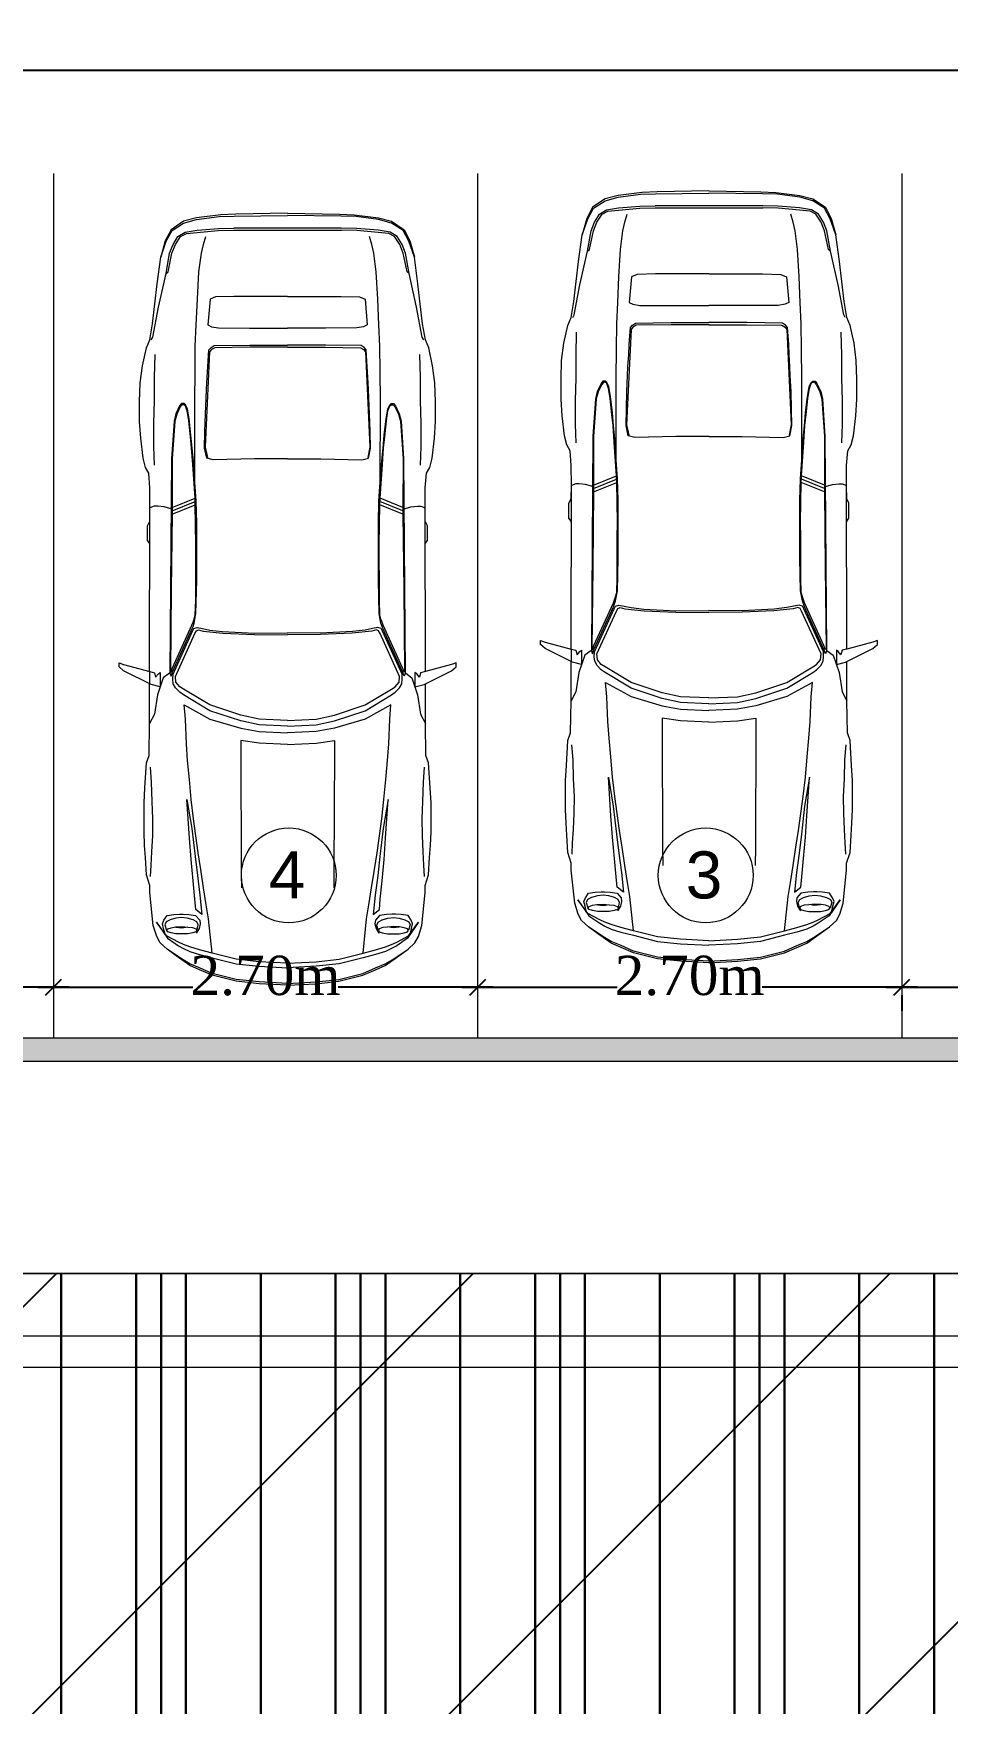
# Model space of a CAD drawing. Header units: millimetres. Extents: x -9083 to 924194, y -232449 to 321637.
# Drawn here: x 645460 to 651279, y 248360 to 258988 of the extents above; entities that cross this region are included whole.
import ezdxf

# ---------------------------------------------------------------- set-up
doc = ezdxf.new("R2010")
doc.units = ezdxf.units.MM
doc.header["$LTSCALE"] = 400
doc.header["$MEASUREMENT"] = 0
doc.header["$PDMODE"] = 3
doc.linetypes.add('CENTER', pattern=[2, 1.25, -0.25, 0.25, -0.25])
doc.layers.get('0').update_dxf_attribs({"lineweight": 0, "true_color": 0xff1414})
doc.layers.get('Defpoints').update_dxf_attribs({"color": 8, "lineweight": 5})
for name, color, linetype, lineweight in [('A-TEXT', 7, 'Continuous', 0), ('AR-AXIS', 252, 'CENTER', 20), ('AR-dim-in', 134, 'Continuous', 0), ('AR-Parapet', 2, 'Continuous', 18), ('AR-WALL', 1, 'Continuous', 30), ('DIM-OUT', 3, 'Continuous', 5), ('LANDSCAPE', 251, 'Continuous', 0), ('P-Furniture', 8, 'Continuous', 5), ('P-visible0', 111, 'Continuous', 18)]:
    doc.layers.add(name, color=color, linetype=linetype, lineweight=lineweight)
doc.layers.add('HACH', color=8, linetype='Continuous')
doc.styles.add('FIRAS TEXT', font='arial.ttf')
doc.styles.add('ROMAN', font='times.ttf')
doc.dimstyles.new('SITE DIM', dxfattribs={"dimscale": 0, "dimtxt": 250, "dimasz": 100, "dimexe": 150, "dimexo": 150, "dimgap": 0, "dimtad": 0, "dimlfac": 0.001, "dimzin": 0, "dimdsep": 46, "dimtxsty": 'ROMAN', "dimblk": 'OBLIQUE', "dimcen": 150, "dimdle": 100, "dimclrd": 1, "dimclre": 1, "dimclrt": 3, "dimadec": 0, "dimazin": 0, "dimtfac": 100, "dimtix": 1, "dimtofl": 0, "dimtmove": 0, "dimatfit": 0, "dimldrblk": 'OBLIQUE', "dimfxl": 150, "dimtvp": 0.285714, "dimtolj": 1, "dimtzin": 0, "dimarcsym": 0})

# ---------------------------------------------------------------- blocks, each defined once
blk = doc.blocks.new('GRIDE.2')
at = {"layer": 'AR-WALL', "linetype": 'Continuous'}
h = blk.add_hatch(dxfattribs=at)
h.set_pattern_fill('PLASTI', color=251, scale=0.2, angle=90)
h.set_pattern_definition([(90, (0, 0), (-1.27, 8e-17), []), (90, (-0.1588, 1e-17), (-1.27, 8e-17), []), (90, (-0.3175, 2e-17), (-1.27, 8e-17), []), (90, (-0.7938, 5e-17), (-1.27, 8e-17), [])])
h.paths.add_polyline_path([(114992.907, -15219.108), (114944.007, -15219.108), (114944.007, -15227.727), (114992.907, -15227.727)])
h.paths.add_polyline_path([(114944.007, -15228.127), (114992.907, -15228.127), (114992.907, -15236.645), (114944.007, -15236.645)])
at = {"layer": 'AR-dim-in', "linetype": 'Continuous'}
blk.add_lwpolyline([(114992.907, -15219.108), (114944.007, -15219.108), (114944.007, -15236.645), (114992.907, -15236.645)], close=True, dxfattribs=at)
at = {"layer": 'AR-Parapet', "color": 1, "linetype": 'Continuous'}
for points in [[(114992.757, -15219.508), (114944.157, -15219.508), (114944.157, -15236.245), (114992.757, -15236.245)], [(114992.557, -15219.708), (114944.357, -15219.708), (114944.357, -15236.045), (114992.557, -15236.045)]]:
    blk.add_lwpolyline(points, close=True, dxfattribs=at)
blk = doc.blocks.new('CAR-10P')
at = {"layer": 'P-Furniture', "linetype": 'ByBlock'}
for p, q in [((-1.432, 1.5723), (-1.3635, 1.7093)), ((-1.3324, 1.7093), (-1.367, 1.5789)), ((-1.3635, 1.7093), (-1.3436, 1.7319)), ((-1.3436, 1.7319), (-1.3238, 1.7319)), ((-1.3238, 1.7319), (-1.3324, 1.7093)), ((-2.4358, 1.5781), (-2.3817, 1.5949)), ((-2.3817, 1.5949), (-2.2961, 1.5999)), ((-2.2961, 1.5999), (-2.2361, 1.6046)), ((-2.2361, 1.6046), (-2.168, 1.6073)), ((-2.168, 1.6073), (-2.1022, 1.6073)), ((-2.1022, 1.6073), (-2.0224, 1.6073)), ((-2.0224, 1.6073), (-1.9481, 1.6027)), ((-1.9481, 1.6027), (-1.8228, 1.5949)), ((-1.8228, 1.5949), (-1.7854, 1.5817)), ((-0.7275, 1.5785), (-0.7131, 1.5898)), ((-0.7131, 1.5898), (-0.6392, 1.5898)), ((-0.6392, 1.5898), (-0.6162, 1.5785)), ((-0.3768, 1.5836), (-0.348, 1.6007)), ((-0.348, 1.6007), (-0.3025, 1.612)), ((-0.3025, 1.612), (-0.2028, 1.6237)), ((-0.2028, 1.6237), (-0.1199, 1.6291)), ((-0.1199, 1.6291), (-0.0203, 1.6291)), ((-0.0203, 1.6291), (0.0739, 1.6264)), ((0.0739, 1.6264), (0.1595, 1.6151)), ((0.1595, 1.6151), (0.2479, 1.5953)), ((0.2479, 1.5953), (0.288, 1.5789)), ((-2.7526, 1.4925), (-2.7211, 1.5268)), ((-2.7211, 1.5268), (-2.69, 1.5439)), ((-2.618, 1.5451), (-2.6985, 1.4902)), ((-2.69, 1.5439), (-2.6355, 1.561)), ((-2.6868, 1.4952), (-2.618, 1.5451)), ((-2.6728, 1.5038), (-2.6499, 1.5096)), ((-2.6316, 1.5034), (-2.6584, 1.4952)), ((-2.6499, 1.5096), (-2.6269, 1.5151)), ((-2.6355, 1.561), (-2.4701, 1.5781)), ((-2.6172, 1.4968), (-2.6316, 1.5034)), ((-2.6269, 1.5151), (-2.6078, 1.5081)), ((-2.6078, 1.5081), (-2.5853, 1.4925)), ((-2.4701, 1.5781), (-2.4358, 1.5781)), ((-2.3903, 1.5743), (-2.3334, 1.5715)), ((-2.3334, 1.5715), (-2.2677, 1.5676)), ((-2.2677, 1.5676), (-2.1851, 1.5637)), ((-2.1851, 1.5637), (-2.1022, 1.563)), ((-2.1022, 1.563), (-2.0151, 1.5669)), ((-2.0151, 1.5669), (-1.9197, 1.5696)), ((-1.9197, 1.5696), (-1.8446, 1.575)), ((-1.7854, 1.5817), (-1.6258, 1.5793)), ((-1.6258, 1.5793), (-1.4285, 1.5797)), ((-1.5803, 1.5552), (-1.6258, 1.5793)), ((-1.4834, 1.54), (-1.5803, 1.5552)), ((-1.3977, 1.5112), (-1.4834, 1.54)), ((-1.4433, 1.5268), (-1.432, 1.5723)), ((-1.3721, 1.5268), (-1.4433, 1.5268)), ((-1.3748, 1.4805), (-1.3977, 1.5112)), ((-1.3728, 1.5552), (-1.395, 1.5493)), ((-1.395, 1.5493), (-1.3783, 1.5357)), ((-1.3783, 1.5357), (-1.3721, 1.5268)), ((-1.367, 1.5789), (-1.3728, 1.5552)), ((-1.367, 1.5793), (-0.5508, 1.5778)), ((-0.7334, 1.5785), (-0.7275, 1.5785)), ((-0.6162, 1.5785), (-0.5851, 1.5785)), ((-0.5535, 1.4781), (-0.545, 1.5069)), ((-0.5508, 1.5778), (-0.45, 1.5781)), ((-0.5422, 1.5564), (-0.5508, 1.5778)), ((-0.545, 1.5069), (-0.5422, 1.5388)), ((-0.5422, 1.5388), (-0.5422, 1.5564)), ((-0.45, 1.5781), (-0.3768, 1.5836)), ((-0.3375, 1.5546), (-0.2433, 1.5577)), ((-0.2433, 1.5577), (-0.1266, 1.5577)), ((-0.1266, 1.5577), (-0.0152, 1.5546)), ((-0.0152, 1.5546), (0.1, 1.5546)), ((0.1, 1.5546), (0.2156, 1.5515)), ((0.288, 1.5789), (0.3678, 1.5649)), ((0.288, 1.5711), (0.302, 1.5634)), ((0.302, 1.5634), (0.4522, 1.5349)), ((0.3678, 1.5649), (0.5674, 1.5416)), ((0.4522, 1.5349), (0.6188, 1.4972)), ((0.5674, 1.5416), (0.7013, 1.5237)), ((0.7013, 1.5237), (0.7811, 1.496)), ((0.7828, 1.5013), (0.7013, 1.5237)), ((0.8383, 1.4727), (0.7828, 1.5013)), ((-2.834, 1.3785), (-2.7869, 1.4466)), ((-2.8067, 1.4127), (-2.7526, 1.4925)), ((-2.7869, 1.4466), (-2.7526, 1.4925)), ((-2.7355, 1.4357), (-2.7499, 1.4104)), ((-2.6985, 1.4902), (-2.7355, 1.4357)), ((-2.7297, 1.4104), (-2.7184, 1.4357)), ((-2.7184, 1.4357), (-2.6868, 1.4952)), ((-2.6771, 1.4182), (-2.6759, 1.4478)), ((-2.6759, 1.389), (-2.6771, 1.4182)), ((-2.6759, 1.4478), (-2.6717, 1.4727)), ((-2.6717, 1.4727), (-2.6658, 1.4894)), ((-2.6658, 1.4894), (-2.6584, 1.4952)), ((-2.6584, 1.4952), (-2.6518, 1.4894)), ((-2.6518, 1.4894), (-2.6456, 1.4727)), ((-2.6425, 1.4478), (-2.6464, 1.4182)), ((-2.6464, 1.4182), (-2.6413, 1.3894)), ((-2.6456, 1.4727), (-2.6417, 1.4501)), ((-2.6398, 1.4182), (-2.6425, 1.389)), ((-2.6417, 1.4501), (-2.6398, 1.4182)), ((-2.6059, 1.477), (-2.6172, 1.4968)), ((-2.5981, 1.4482), (-2.6059, 1.477)), ((-2.5954, 1.4197), (-2.5981, 1.4482)), ((-2.5981, 1.3913), (-2.5954, 1.4197)), ((-2.5853, 1.4925), (-2.5794, 1.4583)), ((-2.5794, 1.4583), (-2.5783, 1.4299)), ((-2.5783, 1.4299), (-2.5783, 1.4127)), ((-1.4834, 1.4096), (-1.4698, 1.4283)), ((-1.4698, 1.4283), (-1.4491, 1.4497)), ((-1.4557, 1.4096), (-1.4433, 1.4283)), ((-1.4491, 1.4497), (-1.4277, 1.4614)), ((-1.4433, 1.4283), (-1.4203, 1.4482)), ((-1.4277, 1.4614), (-1.4051, 1.4633)), ((-1.4203, 1.4482), (-1.3911, 1.4501)), ((-1.4051, 1.4633), (-1.3806, 1.4626)), ((-1.3911, 1.4501), (-1.1775, 1.3532)), ((-1.3748, 1.4781), (-1.3907, 1.4723)), ((-1.3907, 1.4723), (-1.3686, 1.4649)), ((-1.3806, 1.4626), (-1.1658, 1.3649)), ((-0.3052, 1.4699), (-1.3748, 1.4781)), ((-1.3623, 1.4754), (-1.3709, 1.4723)), ((-1.3709, 1.4723), (-1.3483, 1.4649)), ((-1.3686, 1.4649), (-1.156, 1.368)), ((-0.9579, 1.4711), (-1.3623, 1.4754)), ((-1.3483, 1.4649), (-1.1358, 1.368)), ((-0.5819, 1.4668), (-0.9579, 1.4711)), ((-0.5535, 1.4668), (-0.5819, 1.4668)), ((-0.5819, 1.4668), (-0.5356, 1.3512)), ((-0.5652, 1.4668), (-0.5189, 1.352)), ((-0.5535, 1.4668), (-0.5535, 1.4781)), ((-0.3052, 1.4672), (-0.5535, 1.4668)), ((-0.5485, 1.4668), (-0.5025, 1.3528)), ((-0.1172, 1.4575), (-0.3052, 1.4699)), ((-0.1168, 1.454), (-0.3052, 1.4672)), ((-0.0806, 1.4485), (-0.1172, 1.4575)), ((-0.0822, 1.4443), (-0.1168, 1.454)), ((-0.0456, 1.4264), (-0.0822, 1.4443)), ((-0.0417, 1.4295), (-0.0806, 1.4485)), ((-0.0355, 1.4178), (-0.0456, 1.4264)), ((-0.03, 1.4205), (-0.0417, 1.4295)), ((-0.0351, 1.4084), (-0.0355, 1.4178)), ((-0.0289, 1.4088), (-0.03, 1.4205)), ((0.6188, 1.4972), (0.7216, 1.4797)), ((0.6188, 1.4972), (0.6274, 1.4875)), ((0.6274, 1.4875), (0.7216, 1.468)), ((0.7216, 1.4797), (0.764, 1.4622)), ((0.7216, 1.468), (0.764, 1.4505)), ((0.764, 1.4622), (0.8041, 1.438)), ((0.764, 1.4505), (0.8041, 1.4248)), ((0.7811, 1.496), (0.8348, 1.4672)), ((0.8041, 1.438), (0.8255, 1.4026)), ((0.8041, 1.4248), (0.8185, 1.3956)), ((0.8348, 1.4672), (0.8714, 1.4096)), ((0.88, 1.4096), (0.8383, 1.4727)), ((-2.8554, 1.3298), (-2.834, 1.3785)), ((-2.8468, 1.3298), (-2.8254, 1.3785)), ((-2.8254, 1.3785), (-2.8067, 1.4127)), ((-2.7639, 1.3789), (-2.7795, 1.3302)), ((-2.7499, 1.4104), (-2.7639, 1.3789)), ((-2.7569, 1.3302), (-2.7413, 1.3789)), ((-2.7413, 1.3789), (-2.7297, 1.4104)), ((-2.6717, 1.3637), (-2.6759, 1.389)), ((-2.6499, 1.3326), (-2.6728, 1.347)), ((-2.6658, 1.3481), (-2.6717, 1.3637)), ((-2.6584, 1.3431), (-2.6658, 1.3481)), ((-2.6514, 1.3485), (-2.6584, 1.3431)), ((-2.6584, 1.3431), (-2.6401, 1.3384)), ((-2.6452, 1.3656), (-2.6514, 1.3485)), ((-2.6425, 1.389), (-2.6452, 1.3656)), ((-2.6401, 1.3384), (-2.6316, 1.3368)), ((-2.6316, 1.3368), (-2.6172, 1.3442)), ((-2.6172, 1.3442), (-2.6059, 1.3625)), ((-2.5853, 1.3497), (-2.6078, 1.3294)), ((-2.6059, 1.3625), (-2.5981, 1.3913)), ((-2.5794, 1.3839), (-2.5853, 1.3497)), ((-2.5802, 1.3182), (-2.5545, 1.3493)), ((-2.5783, 1.4127), (-2.5794, 1.3839)), ((-2.5545, 1.3493), (-2.5039, 1.3536)), ((-2.5039, 1.3536), (-2.4113, 1.3625)), ((-2.3848, 1.3407), (-2.4825, 1.3283)), ((-2.4113, 1.3625), (-2.3054, 1.3726)), ((-2.2902, 1.352), (-2.3848, 1.3407)), ((-2.3552, 1.324), (-2.2727, 1.3376)), ((-2.3054, 1.3726), (-2.1995, 1.38)), ((-2.1509, 1.3684), (-2.2902, 1.352)), ((-2.2727, 1.3376), (-2.1022, 1.3606)), ((-2.1995, 1.38), (-2.0053, 1.3929)), ((-2.0053, 1.3929), (-2.1509, 1.3684)), ((-2.1022, 1.3606), (-2.0053, 1.3719)), ((-2.0053, 1.3719), (-1.9053, 1.3812)), ((-1.9053, 1.3812), (-1.8115, 1.3898)), ((-1.8115, 1.3898), (-1.7286, 1.3956)), ((-1.7286, 1.3956), (-1.6052, 1.4011)), ((-1.6052, 1.4011), (-1.5332, 1.4069)), ((-1.5332, 1.4069), (-1.604, 1.2788)), ((-1.5624, 1.2788), (-1.4834, 1.4096)), ((-1.5336, 1.2788), (-1.4557, 1.4096)), ((-1.1775, 1.3532), (-1.1646, 1.3454)), ((-1.1595, 1.3349), (-1.1662, 1.3115)), ((-1.1658, 1.3649), (-1.1529, 1.3582)), ((-1.1646, 1.3454), (-1.1595, 1.3349)), ((-1.156, 1.368), (-1.1416, 1.3625)), ((-1.1529, 1.3582), (-1.1475, 1.3415)), ((-1.1475, 1.3415), (-1.1529, 1.3146)), ((-1.1416, 1.3625), (-1.1261, 1.3571)), ((-1.1358, 1.368), (-1.1214, 1.3625)), ((-1.1261, 1.3571), (-1.0766, 1.3481)), ((-1.1214, 1.3625), (-1.1058, 1.3571)), ((-1.1058, 1.3571), (-1.0848, 1.3516)), ((-1.0848, 1.3516), (-1.0113, 1.3493)), ((-1.0766, 1.3481), (-0.9128, 1.3442)), ((-1.0113, 1.3493), (-0.9132, 1.3493)), ((-0.9132, 1.3493), (-0.8092, 1.3489)), ((-0.9128, 1.3442), (-0.7334, 1.3442)), ((-0.8092, 1.3489), (-0.733, 1.3481)), ((-0.7334, 1.3442), (-0.6259, 1.3442)), ((-0.733, 1.3481), (-0.5356, 1.3512)), ((-0.6259, 1.3442), (-0.5169, 1.3471)), ((-0.5356, 1.3512), (-0.5022, 1.3528)), ((-0.5169, 1.3471), (-0.4224, 1.3536)), ((-0.5022, 1.3528), (-0.334, 1.3641)), ((-0.4224, 1.3536), (-0.334, 1.3594)), ((-0.4224, 1.3536), (-0.0145, 1.3543)), ((-0.334, 1.3641), (-0.2511, 1.3699)), ((-0.334, 1.3594), (-0.2517, 1.3677)), ((-0.2517, 1.3677), (-0.1876, 1.3732)), ((-0.2511, 1.3699), (-0.1951, 1.3761)), ((-0.1951, 1.3761), (-0.1164, 1.3839)), ((-0.1876, 1.3732), (-0.1058, 1.3826)), ((-0.1164, 1.3839), (-0.0654, 1.3921)), ((-0.1058, 1.3826), (-0.0572, 1.3909)), ((-0.0654, 1.3921), (-0.0409, 1.4011)), ((-0.0572, 1.3909), (-0.0366, 1.4011)), ((-0.0409, 1.4011), (-0.0351, 1.4084)), ((-0.0366, 1.4011), (-0.0289, 1.4088)), ((-0.0145, 1.3543), (0.1311, 1.3528)), ((0.1311, 1.3528), (0.2564, 1.3512)), ((0.2564, 1.3512), (0.3631, 1.3466)), ((0.3631, 1.3466), (0.4911, 1.3407)), ((0.4911, 1.3407), (0.6274, 1.3329)), ((0.8185, 1.3956), (0.8347, 1.2368)), ((0.8255, 1.4026), (0.8364, 1.3423)), ((0.8364, 1.3423), (0.8434, 1.2356)), ((0.8714, 1.4096), (0.8893, 1.345)), ((0.8979, 1.345), (0.88, 1.4096)), ((0.8893, 1.345), (0.9033, 1.2325)), ((0.9127, 1.224), (0.8979, 1.345)), ((-2.9122, 1.1473), (-2.8822, 1.2672)), ((-2.9036, 1.1473), (-2.8737, 1.2672)), ((-2.8822, 1.2672), (-2.8554, 1.3298)), ((-2.8737, 1.2672), (-2.8468, 1.3298)), ((-2.7954, 1.2676), (-2.8254, 1.1477)), ((-2.8024, 1.1477), (-2.7725, 1.2676)), ((-2.7795, 1.3302), (-2.7954, 1.2676)), ((-2.7725, 1.2676), (-2.7569, 1.3302)), ((-2.7725, 1.2676), (-2.602, 1.2855)), ((-2.6269, 1.3271), (-2.6499, 1.3326)), ((-2.6078, 1.3294), (-2.6269, 1.3271)), ((-2.602, 1.2855), (-2.5315, 1.2971)), ((-2.4825, 1.3283), (-2.5802, 1.3182)), ((-2.5315, 1.2971), (-2.4471, 1.3104)), ((-2.4471, 1.3104), (-2.3552, 1.324)), ((-1.604, 1.2788), (-1.6496, 1.1247)), ((-1.6138, 1.1247), (-1.5624, 1.2788)), ((-1.585, 1.1247), (-1.5336, 1.2788)), ((-1.1662, 1.3115), (-1.1763, 1.2138)), ((-1.1599, 1.2788), (-1.1673, 1.2158)), ((-1.1529, 1.3146), (-1.1599, 1.2788)), ((-0.311, 1.2617), (-0.3025, 1.2944)), ((-0.3056, 1.0562), (-0.311, 1.2617)), ((-0.3025, 1.2944), (-0.2515, 1.3049)), ((-0.2476, 1.3018), (-0.2986, 1.2913)), ((-0.2515, 1.3049), (-0.1698, 1.3034)), ((0.2284, 1.28), (-0.2476, 1.3018)), ((-0.1698, 1.3034), (-0.081, 1.3006)), ((-0.081, 1.3006), (-0.0024, 1.2967)), ((-0.0024, 1.2967), (0.0431, 1.2952)), ((0.0431, 1.2952), (0.1019, 1.2917)), ((0.1019, 1.2917), (0.1541, 1.2886)), ((0.1541, 1.2886), (0.2381, 1.2831)), ((0.2405, 1.2703), (0.2284, 1.28)), ((0.2381, 1.2831), (0.2502, 1.273)), ((0.2494, 1.2547), (0.2405, 1.2703)), ((0.2514, 1.0788), (0.2494, 1.2547)), ((0.2502, 1.273), (0.2596, 1.2578)), ((0.2596, 1.2578), (0.2627, 1.0815)), ((0.3541, 1.2707), (0.3483, 1.236)), ((0.3627, 1.289), (0.3541, 1.2707)), ((0.4915, 1.2777), (0.3627, 1.289)), ((0.5024, 1.25), (0.4915, 1.2777)), ((0.6274, 1.3329), (0.7216, 1.3209)), ((0.7216, 1.3209), (0.764, 1.3111)), ((0.764, 1.3111), (0.8041, 1.2995)), ((-1.1763, 1.2138), (-1.1825, 1.0558)), ((-1.1673, 1.2158), (-1.1755, 1.0558)), ((0.3483, 1.236), (0.3475, 1.0815)), ((0.5055, 1.1586), (0.5024, 1.25)), ((0.8347, 1.2368), (0.8357, 1.1597)), ((0.8434, 1.2356), (0.8461, 1.159)), ((0.9033, 1.2325), (0.9064, 1.1582)), ((0.9158, 1.1496), (0.9127, 1.224)), ((-2.9251, 1.0332), (-2.9122, 1.1473)), ((-2.9165, 1.0332), (-2.9036, 1.1473)), ((-2.8254, 1.1477), (-2.8383, 1.0336)), ((-2.8153, 1.0336), (-2.8024, 1.1477)), ((-2.3552, 1.1224), (-2.4471, 1.1212)), ((-1.7632, 1.1243), (-2.3552, 1.1224)), ((-1.7111, 1.1247), (-1.7632, 1.1243)), ((-1.7251, 1.0332), (-1.7111, 1.1247)), ((-1.6496, 1.1247), (-1.6667, 1.0332)), ((-1.6336, 1.0332), (-1.6138, 1.1247)), ((-1.6048, 1.0332), (-1.585, 1.1247)), ((0.5055, 0.8908), (0.5055, 1.1586)), ((0.8357, 0.6219), (0.8357, 1.1597)), ((0.8461, 1.159), (0.8461, 0.6226)), ((0.9064, 1.1582), (0.9095, 0.8908)), ((0.9208, 0.8912), (0.9158, 1.1496)), ((-2.9321, 0.8908), (-2.9251, 1.0332)), ((-2.9239, 0.8908), (-2.9165, 1.0332)), ((-2.8383, 1.0336), (-2.8453, 0.8908)), ((-2.8223, 0.8908), (-2.8153, 1.0336)), ((-1.7309, 0.8908), (-1.7251, 1.0332)), ((-1.6667, 1.0332), (-1.6725, 0.8908)), ((-1.6395, 0.8908), (-1.6336, 1.0332)), ((-1.6107, 0.8908), (-1.6048, 1.0332)), ((-1.1825, 1.0558), (-1.1837, 0.8908)), ((-1.1755, 1.0558), (-1.1747, 0.8908)), ((-0.3052, 0.8904), (-0.3056, 1.0562)), ((0.2514, 0.8904), (0.2514, 1.0788)), ((0.2627, 1.0815), (0.2627, 0.8908)), ((0.3475, 1.0815), (0.3475, 0.8908)), ((-2.9321, 0.8908), (-2.9251, 0.7483)), ((-2.9321, 0.8908), (-2.9321, 0.8908)), ((-2.9239, 0.8908), (-2.9165, 0.7483)), ((-2.8383, 0.7479), (-2.8453, 0.8908)), ((-2.8223, 0.8908), (-2.8153, 0.7479)), ((-1.7309, 0.8908), (-1.7251, 0.7483)), ((-1.6667, 0.7483), (-1.6725, 0.8908)), ((-1.6395, 0.8908), (-1.6336, 0.7483)), ((-1.6107, 0.8908), (-1.6048, 0.7483)), ((-1.1825, 0.7258), (-1.1837, 0.8908)), ((-1.1755, 0.7258), (-1.1747, 0.8908)), ((-0.3052, 0.8912), (-0.3056, 0.7254)), ((0.2514, 0.8912), (0.2514, 0.7028)), ((0.2627, 0.7001), (0.2627, 0.8908)), ((0.3475, 0.7001), (0.3475, 0.8908)), ((0.5055, 0.8908), (0.5055, 0.623)), ((0.9064, 0.6234), (0.9095, 0.8908)), ((0.9208, 0.8904), (0.9158, 0.632)), ((-2.9251, 0.7483), (-2.9122, 0.6343)), ((-2.9165, 0.7483), (-2.9036, 0.6343)), ((-2.8254, 0.6339), (-2.8383, 0.7479)), ((-2.8153, 0.7479), (-2.8024, 0.6339)), ((-1.7251, 0.7483), (-1.7111, 0.6569)), ((-1.6496, 0.6569), (-1.6667, 0.7483)), ((-1.6336, 0.7483), (-1.6138, 0.6569)), ((-1.6048, 0.7483), (-1.585, 0.6569)), ((-1.1763, 0.5677), (-1.1825, 0.7258)), ((-1.1673, 0.5658), (-1.1755, 0.7258)), ((-0.3056, 0.7254), (-0.311, 0.5199)), ((0.2514, 0.7028), (0.2494, 0.5269)), ((0.2596, 0.5238), (0.2627, 0.7001)), ((0.3483, 0.5455), (0.3475, 0.7001)), ((-2.9122, 0.6343), (-2.8822, 0.5144)), ((-2.9036, 0.6343), (-2.8737, 0.5144)), ((-2.7954, 0.514), (-2.8254, 0.6339)), ((-2.8024, 0.6339), (-2.7725, 0.514)), ((-2.3552, 0.6592), (-2.4471, 0.6604)), ((-1.7632, 0.6573), (-2.3552, 0.6592)), ((-1.7111, 0.6569), (-1.7632, 0.6573)), ((-1.604, 0.5027), (-1.6496, 0.6569)), ((-1.6138, 0.6569), (-1.5624, 0.5027)), ((-1.585, 0.6569), (-1.5336, 0.5027)), ((0.5055, 0.623), (0.5024, 0.5315)), ((0.8347, 0.5448), (0.8357, 0.6219)), ((0.8434, 0.5459), (0.8461, 0.6226)), ((0.9033, 0.5491), (0.9064, 0.6234)), ((0.9158, 0.632), (0.9127, 0.5576)), ((-2.8822, 0.5144), (-2.8554, 0.4517)), ((-2.8737, 0.5144), (-2.8468, 0.4517)), ((-2.7795, 0.4514), (-2.7954, 0.514)), ((-2.7725, 0.514), (-2.602, 0.4961)), ((-2.7725, 0.514), (-2.7569, 0.4514)), ((-1.5332, 0.3747), (-1.604, 0.5027)), ((-1.5624, 0.5027), (-1.4834, 0.372)), ((-1.5336, 0.5027), (-1.4557, 0.372)), ((-1.1662, 0.47), (-1.1763, 0.5677)), ((-1.1599, 0.5027), (-1.1673, 0.5658)), ((-1.1529, 0.4669), (-1.1599, 0.5027)), ((-0.311, 0.5199), (-0.3025, 0.4872)), ((0.2284, 0.5016), (-0.2476, 0.4798)), ((0.2405, 0.5113), (0.2284, 0.5016)), ((0.2381, 0.4985), (0.2502, 0.5086)), ((0.2494, 0.5269), (0.2405, 0.5113)), ((0.2502, 0.5086), (0.2596, 0.5238)), ((0.3541, 0.5109), (0.3483, 0.5455)), ((0.3627, 0.4926), (0.3541, 0.5109)), ((0.4915, 0.5039), (0.3627, 0.4926)), ((0.5024, 0.5315), (0.4915, 0.5039)), ((0.8185, 0.386), (0.8347, 0.5448)), ((0.8364, 0.4393), (0.8434, 0.5459)), ((0.8893, 0.4366), (0.9033, 0.5491)), ((0.9127, 0.5576), (0.8979, 0.4366)), ((-2.8554, 0.4517), (-2.834, 0.4031)), ((-2.8468, 0.4517), (-2.8254, 0.4031)), ((-2.7639, 0.4027), (-2.7795, 0.4514)), ((-2.7569, 0.4514), (-2.7413, 0.4027)), ((-2.6717, 0.4179), (-2.6759, 0.3926)), ((-2.6499, 0.449), (-2.6728, 0.4346)), ((-2.6658, 0.4335), (-2.6717, 0.4179)), ((-2.6584, 0.4385), (-2.6658, 0.4335)), ((-2.6584, 0.4385), (-2.6401, 0.4432)), ((-2.6514, 0.4331), (-2.6584, 0.4385)), ((-2.6452, 0.4159), (-2.6514, 0.4331)), ((-2.6269, 0.4545), (-2.6499, 0.449)), ((-2.6401, 0.4432), (-2.6316, 0.4447)), ((-2.6316, 0.4447), (-2.6172, 0.4373)), ((-2.6078, 0.4521), (-2.6269, 0.4545)), ((-2.6172, 0.4373), (-2.6059, 0.4191)), ((-2.5853, 0.4319), (-2.6078, 0.4521)), ((-2.6059, 0.4191), (-2.5981, 0.3902)), ((-2.602, 0.4961), (-2.5315, 0.4844)), ((-2.5794, 0.3976), (-2.5853, 0.4319)), ((-2.5802, 0.4634), (-2.5545, 0.4323)), ((-2.4825, 0.4533), (-2.5802, 0.4634)), ((-2.5545, 0.4323), (-2.5039, 0.428)), ((-2.5315, 0.4844), (-2.4471, 0.4712)), ((-2.5039, 0.428), (-2.4113, 0.4191)), ((-2.3848, 0.4408), (-2.4825, 0.4533)), ((-2.4471, 0.4712), (-2.3552, 0.4576)), ((-2.4113, 0.4191), (-2.3054, 0.4089)), ((-2.2902, 0.4296), (-2.3848, 0.4408)), ((-2.3552, 0.4576), (-2.2727, 0.444)), ((-2.1509, 0.4132), (-2.2902, 0.4296)), ((-2.2727, 0.444), (-2.1022, 0.421)), ((-2.1022, 0.421), (-2.0053, 0.4097)), ((-1.3911, 0.3315), (-1.1775, 0.4284)), ((-1.1775, 0.4284), (-1.1646, 0.4362)), ((-1.1595, 0.4467), (-1.1662, 0.47)), ((-1.1658, 0.4167), (-1.1529, 0.4233)), ((-1.1646, 0.4362), (-1.1595, 0.4467)), ((-1.156, 0.4136), (-1.1416, 0.4191)), ((-1.1475, 0.4401), (-1.1529, 0.4669)), ((-1.1529, 0.4233), (-1.1475, 0.4401)), ((-1.1416, 0.4191), (-1.1261, 0.4245)), ((-1.1358, 0.4136), (-1.1214, 0.4191)), ((-1.1261, 0.4245), (-1.0766, 0.4335)), ((-1.1214, 0.4191), (-1.1058, 0.4245)), ((-1.1058, 0.4245), (-1.0848, 0.4299)), ((-1.0848, 0.4299), (-1.0113, 0.4323)), ((-1.0766, 0.4335), (-0.9128, 0.4373)), ((-1.0113, 0.4323), (-0.9132, 0.4323)), ((-0.9132, 0.4323), (-0.8092, 0.4327)), ((-0.9128, 0.4373), (-0.7334, 0.4373)), ((-0.8092, 0.4327), (-0.733, 0.4335)), ((-0.7334, 0.4373), (-0.6259, 0.4373)), ((-0.733, 0.4335), (-0.5356, 0.4303)), ((-0.6259, 0.4373), (-0.5169, 0.4344)), ((-0.5819, 0.3147), (-0.5356, 0.4303)), ((-0.5652, 0.3147), (-0.5189, 0.4296)), ((-0.5485, 0.3147), (-0.5025, 0.4288)), ((-0.5356, 0.4303), (-0.5022, 0.4288)), ((-0.5169, 0.4344), (-0.4224, 0.428)), ((-0.5022, 0.4288), (-0.334, 0.4175)), ((-0.4224, 0.428), (-0.0145, 0.4272)), ((-0.4224, 0.428), (-0.334, 0.4222)), ((-0.334, 0.4222), (-0.2517, 0.4138)), ((-0.334, 0.4175), (-0.2511, 0.4117)), ((-0.3025, 0.4872), (-0.2515, 0.4767)), ((-0.2476, 0.4798), (-0.2986, 0.4903)), ((-0.2515, 0.4767), (-0.1698, 0.4782)), ((-0.1698, 0.4782), (-0.081, 0.4809)), ((-0.081, 0.4809), (-0.0024, 0.4848)), ((-0.0145, 0.4272), (0.1311, 0.4288)), ((-0.0024, 0.4848), (0.0431, 0.4864)), ((0.0431, 0.4864), (0.1019, 0.4899)), ((0.1019, 0.4899), (0.1541, 0.493)), ((0.1311, 0.4288), (0.2564, 0.4303)), ((0.1541, 0.493), (0.2381, 0.4985)), ((0.2564, 0.4303), (0.3631, 0.435)), ((0.3631, 0.435), (0.4911, 0.4408)), ((0.4911, 0.4408), (0.6274, 0.4486)), ((0.6274, 0.4486), (0.7216, 0.4607)), ((0.7216, 0.4607), (0.764, 0.4704)), ((0.764, 0.4704), (0.8041, 0.4821)), ((0.8255, 0.379), (0.8364, 0.4393)), ((0.8714, 0.372), (0.8893, 0.4366)), ((0.8979, 0.4366), (0.88, 0.372)), ((-2.834, 0.4031), (-2.7869, 0.335)), ((-2.8254, 0.4031), (-2.8067, 0.3688)), ((-2.8067, 0.3688), (-2.7526, 0.2891)), ((-2.7869, 0.335), (-2.7526, 0.2891)), ((-2.7499, 0.3712), (-2.7639, 0.4027)), ((-2.7355, 0.3459), (-2.7499, 0.3712)), ((-2.7413, 0.4027), (-2.7297, 0.3712)), ((-2.6985, 0.2914), (-2.7355, 0.3459)), ((-2.7297, 0.3712), (-2.7184, 0.3459)), ((-2.7184, 0.3459), (-2.6868, 0.2863)), ((-2.6759, 0.3926), (-2.6771, 0.3634)), ((-2.6771, 0.3634), (-2.6759, 0.3338)), ((-2.6759, 0.3338), (-2.6717, 0.3089)), ((-2.6464, 0.3634), (-2.6413, 0.3922)), ((-2.6425, 0.3338), (-2.6464, 0.3634)), ((-2.6425, 0.3926), (-2.6452, 0.4159)), ((-2.6398, 0.3634), (-2.6425, 0.3926)), ((-2.6417, 0.3315), (-2.6398, 0.3634)), ((-2.5981, 0.3902), (-2.5954, 0.3618)), ((-2.5954, 0.3618), (-2.5981, 0.3334)), ((-2.5783, 0.3688), (-2.5794, 0.3976)), ((-2.5794, 0.3233), (-2.5783, 0.3517)), ((-2.5783, 0.3517), (-2.5783, 0.3688)), ((-2.3054, 0.4089), (-2.1995, 0.4015)), ((-2.1995, 0.4015), (-2.0053, 0.3887)), ((-2.0053, 0.3887), (-2.1509, 0.4132)), ((-2.0053, 0.4097), (-1.9053, 0.4004)), ((-1.9053, 0.4004), (-1.8115, 0.3918)), ((-1.8115, 0.3918), (-1.7286, 0.386)), ((-1.7286, 0.386), (-1.6052, 0.3805)), ((-1.6052, 0.3805), (-1.5332, 0.3747)), ((-1.4834, 0.372), (-1.4698, 0.3533)), ((-1.4698, 0.3533), (-1.4491, 0.3319)), ((-1.4557, 0.372), (-1.4433, 0.3533)), ((-1.4433, 0.3533), (-1.4203, 0.3334)), ((-1.3806, 0.319), (-1.1658, 0.4167)), ((-1.3686, 0.3167), (-1.156, 0.4136)), ((-1.3483, 0.3167), (-1.1358, 0.4136)), ((-0.2517, 0.4138), (-0.1876, 0.4084)), ((-0.2511, 0.4117), (-0.1951, 0.4054)), ((-0.1951, 0.4054), (-0.1164, 0.3976)), ((-0.1876, 0.4084), (-0.1058, 0.3989)), ((-0.0822, 0.3373), (-0.1168, 0.3276)), ((-0.1164, 0.3976), (-0.0654, 0.3895)), ((-0.1058, 0.3989), (-0.0572, 0.3907)), ((-0.0456, 0.3552), (-0.0822, 0.3373)), ((-0.0417, 0.3521), (-0.0806, 0.333)), ((-0.0654, 0.3895), (-0.0409, 0.3805)), ((-0.0572, 0.3907), (-0.0366, 0.3805)), ((-0.0355, 0.3638), (-0.0456, 0.3552)), ((-0.03, 0.3611), (-0.0417, 0.3521)), ((-0.0409, 0.3805), (-0.0351, 0.3731)), ((-0.0366, 0.3805), (-0.0289, 0.3727)), ((-0.0351, 0.3731), (-0.0355, 0.3638)), ((-0.0289, 0.3727), (-0.03, 0.3611)), ((0.764, 0.3311), (0.8041, 0.3568)), ((0.764, 0.3194), (0.8041, 0.3435)), ((0.8041, 0.3568), (0.8185, 0.386)), ((0.8041, 0.3435), (0.8255, 0.379)), ((0.8348, 0.3144), (0.8714, 0.372)), ((0.88, 0.372), (0.8383, 0.3089)), ((-2.7526, 0.2891), (-2.7211, 0.2548)), ((-2.7211, 0.2548), (-2.69, 0.2377)), ((-2.618, 0.2365), (-2.6985, 0.2914)), ((-2.6868, 0.2863), (-2.618, 0.2365)), ((-2.6728, 0.2778), (-2.6499, 0.2719)), ((-2.6717, 0.3089), (-2.6658, 0.2922)), ((-2.6658, 0.2922), (-2.6584, 0.2863)), ((-2.6584, 0.2863), (-2.6518, 0.2922)), ((-2.6316, 0.2782), (-2.6584, 0.2863)), ((-2.6518, 0.2922), (-2.6456, 0.3089)), ((-2.6499, 0.2719), (-2.6269, 0.2665)), ((-2.6456, 0.3089), (-2.6417, 0.3315)), ((-2.6172, 0.2848), (-2.6316, 0.2782)), ((-2.6269, 0.2665), (-2.6078, 0.2735)), ((-2.6059, 0.3046), (-2.6172, 0.2848)), ((-2.6078, 0.2735), (-2.5853, 0.2891)), ((-2.5981, 0.3334), (-2.6059, 0.3046)), ((-2.5853, 0.2891), (-2.5794, 0.3233)), ((-1.3977, 0.2704), (-1.4834, 0.2416)), ((-1.4491, 0.3319), (-1.4277, 0.3202)), ((-1.4433, 0.2548), (-1.432, 0.2093)), ((-1.3721, 0.2548), (-1.4433, 0.2548)), ((-1.4277, 0.3202), (-1.4051, 0.3182)), ((-1.4203, 0.3334), (-1.3911, 0.3315)), ((-1.4051, 0.3182), (-1.3806, 0.319)), ((-1.3748, 0.3011), (-1.3977, 0.2704)), ((-1.3907, 0.3093), (-1.3686, 0.3167)), ((-1.3748, 0.3035), (-1.3907, 0.3093)), ((-1.3783, 0.2458), (-1.3721, 0.2548)), ((-0.3052, 0.3116), (-1.3748, 0.3035)), ((-1.3709, 0.3093), (-1.3483, 0.3167)), ((-1.3623, 0.3062), (-1.3709, 0.3093)), ((-0.9579, 0.3105), (-1.3623, 0.3062)), ((-0.5819, 0.3147), (-0.9579, 0.3105)), ((-0.5535, 0.3147), (-0.5819, 0.3147)), ((-0.3052, 0.3144), (-0.5535, 0.3147)), ((-0.5535, 0.3147), (-0.5535, 0.3035)), ((-0.5535, 0.3035), (-0.545, 0.2747)), ((-0.545, 0.2747), (-0.5422, 0.2427)), ((-0.1168, 0.3276), (-0.3052, 0.3144)), ((-0.1172, 0.3241), (-0.3052, 0.3116)), ((-0.0806, 0.333), (-0.1172, 0.3241)), ((0.4522, 0.2466), (0.6188, 0.2844)), ((0.5674, 0.24), (0.7013, 0.2579)), ((0.6188, 0.2844), (0.7216, 0.3019)), ((0.6188, 0.2844), (0.6274, 0.2941)), ((0.6274, 0.2941), (0.7216, 0.3136)), ((0.7013, 0.2579), (0.7811, 0.2855)), ((0.7828, 0.2802), (0.7013, 0.2579)), ((0.7216, 0.3136), (0.764, 0.3311)), ((0.7216, 0.3019), (0.764, 0.3194)), ((0.7811, 0.2855), (0.8348, 0.3144)), ((0.8383, 0.3089), (0.7828, 0.2802)), ((-2.69, 0.2377), (-2.6355, 0.2205)), ((-2.6355, 0.2205), (-2.4701, 0.2034)), ((-2.4701, 0.2034), (-2.4358, 0.2034)), ((-2.4358, 0.2034), (-2.3817, 0.1867)), ((-2.3903, 0.2073), (-2.3334, 0.21)), ((-2.3817, 0.1867), (-2.2961, 0.1816)), ((-2.3334, 0.21), (-2.2677, 0.2139)), ((-2.2961, 0.1816), (-2.2361, 0.177)), ((-2.2677, 0.2139), (-2.1851, 0.2178)), ((-2.2361, 0.177), (-2.168, 0.1742)), ((-2.1851, 0.2178), (-2.1022, 0.2186)), ((-2.168, 0.1742), (-2.1022, 0.1742)), ((-2.1022, 0.2186), (-2.0151, 0.2147)), ((-2.1022, 0.1742), (-2.0224, 0.1742)), ((-2.0224, 0.1742), (-1.9481, 0.1789)), ((-2.0151, 0.2147), (-1.9197, 0.212)), ((-1.9481, 0.1789), (-1.8228, 0.1867)), ((-1.9197, 0.212), (-1.8446, 0.2065)), ((-1.8228, 0.1867), (-1.7854, 0.1999)), ((-1.7854, 0.1999), (-1.6258, 0.2023)), ((-1.5803, 0.2264), (-1.6258, 0.2023)), ((-1.6258, 0.2023), (-1.4285, 0.2019)), ((-1.4834, 0.2416), (-1.5803, 0.2264)), ((-1.432, 0.2093), (-1.3635, 0.0723)), ((-1.367, 0.2023), (-1.4285, 0.2019)), ((-1.395, 0.2322), (-1.3783, 0.2458)), ((-1.3728, 0.2264), (-1.395, 0.2322)), ((-1.367, 0.2026), (-1.3728, 0.2264)), ((-1.367, 0.2023), (-0.5508, 0.2038)), ((-1.3324, 0.0723), (-1.367, 0.2026)), ((-0.7334, 0.203), (-0.7275, 0.203)), ((-0.7275, 0.203), (-0.7131, 0.1917)), ((-0.7131, 0.1917), (-0.6392, 0.1917)), ((-0.6392, 0.1917), (-0.6162, 0.203)), ((-0.6162, 0.203), (-0.5851, 0.203)), ((-0.5422, 0.2252), (-0.5508, 0.2038)), ((-0.5508, 0.2038), (-0.45, 0.2034)), ((-0.5422, 0.2427), (-0.5422, 0.2252)), ((-0.45, 0.2034), (-0.3768, 0.198)), ((-0.3768, 0.198), (-0.348, 0.1808)), ((-0.348, 0.1808), (-0.3025, 0.1696)), ((-0.3375, 0.227), (-0.2433, 0.2239)), ((-0.3025, 0.1696), (-0.2028, 0.1579)), ((-0.2433, 0.2239), (-0.1266, 0.2239)), ((-0.1266, 0.2239), (-0.0152, 0.227)), ((-0.0152, 0.227), (0.1, 0.227)), ((0.1, 0.227), (0.2156, 0.2301)), ((0.1595, 0.1664), (0.2479, 0.1863)), ((0.2479, 0.1863), (0.288, 0.2026)), ((0.288, 0.2104), (0.302, 0.2182)), ((0.288, 0.2026), (0.3678, 0.2167)), ((0.302, 0.2182), (0.4522, 0.2466)), ((0.3678, 0.2167), (0.5674, 0.24)), ((-0.2028, 0.1579), (-0.1199, 0.1524)), ((-0.1199, 0.1524), (-0.0203, 0.1524)), ((-0.0203, 0.1524), (0.0739, 0.1552)), ((0.0739, 0.1552), (0.1595, 0.1664)), ((-1.3635, 0.0723), (-1.3436, 0.0497)), ((-1.3436, 0.0497), (-1.3238, 0.0497)), ((-1.3238, 0.0497), (-1.3324, 0.0723))]:
    blk.add_line(p, q, dxfattribs=at)
blk = doc.blocks.new('_Oblique')
at = {"color": 0, "linetype": 'ByBlock', "lineweight": -2}
blk.add_line((-0.5, -0.5), (0.5, 0.5), dxfattribs=at)
blk = doc.blocks.new('*D268')
at = {"layer": 'Defpoints', "color": 0, "transparency": 16777216}
for p in [(648287, 252918), (648287, 252918), (650987, 252918)]:
    blk.add_point(p, dxfattribs=at)
at = {"layer": 'DIM-OUT', "color": 1, "lineweight": -2, "transparency": 16777216}
for p, q in [((648187, 252918), (649175, 252918)), ((651087, 252918), (650099, 252918))]:
    blk.add_line(p, q, dxfattribs=at)
at = {"layer": 'DIM-OUT', "color": 1, "lineweight": -2, "transparency": 16777216, "xscale": 100, "yscale": 100, "zscale": 100, "rotation": 180}
blk.add_blockref('_Oblique', (648287, 252918), dxfattribs=at)
at = {"layer": 'DIM-OUT', "color": 1, "lineweight": -2, "transparency": 16777216, "xscale": 100, "yscale": 100, "zscale": 100}
blk.add_blockref('_Oblique', (650987, 252918), dxfattribs=at)
at = {"layer": 'DIM-OUT', "color": 3, "transparency": 16777216, "insert": (649637, 252991), "char_height": 250, "attachment_point": 5, "style": 'ROMAN'}
blk.add_mtext('\\A1;2.70m', dxfattribs=at)
blk = doc.blocks.new('*D269')
at = {"layer": 'Defpoints', "color": 0, "transparency": 16777216}
for p in [(645587, 252918), (645587, 252918), (648287, 252918)]:
    blk.add_point(p, dxfattribs=at)
at = {"layer": 'DIM-OUT', "color": 1, "lineweight": -2, "transparency": 16777216}
for p, q in [((645487, 252918), (646475, 252918)), ((648387, 252918), (647399, 252918))]:
    blk.add_line(p, q, dxfattribs=at)
at = {"layer": 'DIM-OUT', "color": 1, "lineweight": -2, "transparency": 16777216, "xscale": 100, "yscale": 100, "zscale": 100, "rotation": 180}
blk.add_blockref('_Oblique', (645587, 252918), dxfattribs=at)
at = {"layer": 'DIM-OUT', "color": 1, "lineweight": -2, "transparency": 16777216, "xscale": 100, "yscale": 100, "zscale": 100}
blk.add_blockref('_Oblique', (648287, 252918), dxfattribs=at)
at = {"layer": 'DIM-OUT', "color": 3, "transparency": 16777216, "insert": (646937, 252991), "char_height": 250, "attachment_point": 5, "style": 'ROMAN'}
blk.add_mtext('\\A1;2.70m', dxfattribs=at)
blk = doc.blocks.new('*D280')
at = {"layer": 'Defpoints', "color": 0, "transparency": 16777216}
for p in [(642887, 252918), (642887, 252918), (645587, 252918)]:
    blk.add_point(p, dxfattribs=at)
at = {"layer": 'DIM-OUT', "color": 1, "lineweight": -2, "transparency": 16777216}
for p, q in [((642787, 252918), (643775, 252918)), ((645687, 252918), (644699, 252918))]:
    blk.add_line(p, q, dxfattribs=at)
at = {"layer": 'DIM-OUT', "color": 1, "lineweight": -2, "transparency": 16777216, "xscale": 100, "yscale": 100, "zscale": 100, "rotation": 180}
blk.add_blockref('_Oblique', (642887, 252918), dxfattribs=at)
at = {"layer": 'DIM-OUT', "color": 1, "lineweight": -2, "transparency": 16777216, "xscale": 100, "yscale": 100, "zscale": 100}
blk.add_blockref('_Oblique', (645587, 252918), dxfattribs=at)
at = {"layer": 'DIM-OUT', "color": 3, "transparency": 16777216, "insert": (644237, 252991), "char_height": 250, "attachment_point": 5, "style": 'ROMAN'}
blk.add_mtext('\\A1;2.70m', dxfattribs=at)
blk = doc.blocks.new('*D285')
at = {"layer": 'Defpoints', "color": 0, "transparency": 16777216}
for p in [(650987, 253018), (650987, 252918), (653687, 252597)]:
    blk.add_point(p, dxfattribs=at)
at = {"layer": 'DIM-OUT', "color": 1, "lineweight": -2, "transparency": 16777216}
for p, q in [((653687, 252747), (653687, 253068)), ((650887, 252918), (651875, 252918)), ((650987, 252868), (650987, 252768)), ((653787, 252918), (652799, 252918))]:
    blk.add_line(p, q, dxfattribs=at)
at = {"layer": 'DIM-OUT', "color": 1, "lineweight": -2, "transparency": 16777216, "xscale": 100, "yscale": 100, "zscale": 100, "rotation": 180}
blk.add_blockref('_Oblique', (650987, 252918), dxfattribs=at)
at = {"layer": 'DIM-OUT', "color": 1, "lineweight": -2, "transparency": 16777216, "xscale": 100, "yscale": 100, "zscale": 100}
blk.add_blockref('_Oblique', (653687, 252918), dxfattribs=at)
at = {"layer": 'DIM-OUT', "color": 3, "transparency": 16777216, "insert": (652337, 252991), "char_height": 250, "attachment_point": 5, "style": 'ROMAN'}
blk.add_mtext('\\A1;2.70m', dxfattribs=at)
blk = doc.blocks.new('*D286')
at = {"layer": 'Defpoints', "color": 0, "linetype": 'ByBlock', "transparency": 16777216}
for p in [(607787, 258752), (607787, 258097), (656387, 258097)]:
    blk.add_point(p, dxfattribs=at)
at = {"layer": 'P-visible0', "color": 1, "linetype": 'ByBlock', "lineweight": -2, "transparency": 16777216}
for p, q in [((607787, 258247), (607787, 258902)), ((656387, 258247), (656387, 258902)), ((607687, 258752), (631532, 258752)), ((656487, 258752), (632642, 258752))]:
    blk.add_line(p, q, dxfattribs=at)
at = {"layer": 'P-visible0', "color": 1, "linetype": 'ByBlock', "lineweight": -2, "transparency": 16777216, "xscale": 100, "yscale": 100, "zscale": 100, "rotation": 180}
blk.add_blockref('_Oblique', (607787, 258752), dxfattribs=at)
at = {"layer": 'P-visible0', "color": 1, "linetype": 'ByBlock', "lineweight": -2, "transparency": 16777216, "xscale": 100, "yscale": 100, "zscale": 100}
blk.add_blockref('_Oblique', (656387, 258752), dxfattribs=at)
at = {"layer": 'P-visible0', "color": 3, "linetype": 'ByBlock', "transparency": 16777216, "insert": (632087, 258824), "char_height": 250, "attachment_point": 5, "style": 'ROMAN'}
blk.add_mtext('\\A1;48.60m', dxfattribs=at)

msp = doc.modelspace()

# ---------------------------------------------------------------- hatches: boundary and pattern name
at = {"layer": 'HACH', "true_color": 0xed1f24}
h = msp.add_hatch(dxfattribs=at)
h.set_pattern_fill('ANSI31', color=240, scale=15000)
h.set_pattern_definition([(45, (1438410.5, 152946.2), (-1325.8252, 1325.8252), [])])
h.paths.add_polyline_path([(656536.8647, 251097.51725), (607636.8647, 251097.51725), (607636.8647, 213024.95142), (656536.8647, 213024.95142)])
at = {"layer": 'LANDSCAPE'}
h = msp.add_hatch(dxfattribs=at)
h.set_pattern_fill('AR-SAND', color=256, scale=50)
h.set_pattern_definition([(37.5, (0, 0), (-3.149668, 96.3411885), [0, -76, 0, -85, 0, -81.25]), (7.5, (0, 0), (88.488835, 141.107303), [0, -41, 0, -68.5, 0, -26.25]), (327.5, (-61.5, 0), (155.707093, 0.282953), [0, -25, 0, -90, 0, -117.5]), (317.5, (-61.5, 0), (150.30633, 43.883778), [0, -12.5, 0, -59, 0, -67.5])])
edge = h.paths.add_edge_path()
edge.add_line((656036.8647, 252597.26072), (608136.8647, 252597.26072))
edge.add_arc((608136.8647, 252097.26072), 500, 90, 180)
edge.add_line((607636.8647, 252097.26072), (607636.8647, 251097.51725))
edge.add_line((607636.8647, 251097.51725), (607786.8647, 251097.51725))
edge.add_line((607786.8647, 251097.51725), (607786.8647, 252097.26072))
edge.add_arc((608136.8647, 252097.26072), 350, 90, 180, ccw=False)
edge.add_line((608136.8647, 252447.26072), (656036.8647, 252447.26072))
edge.add_arc((656036.8647, 252097.26072), 350, 0, 90, ccw=False)
edge.add_line((656386.8647, 252097.26072), (656386.8647, 251097.51725))
edge.add_line((656386.8647, 251097.51725), (656536.8647, 251097.51725))
edge.add_line((656536.8647, 251097.51725), (656536.8647, 252097.26072))
edge.add_arc((656036.8647, 252097.26072), 500, 0, 90)

# ---------------------------------------------------------------- linework, layer by layer
msp.add_line((607636.8647, 251097.51725), (656536.8647, 251097.51725))
for p, q in [((608136.8647, 252597.26072), (656036.8647, 252597.26072)), ((608136.8647, 252447.26072), (656036.8647, 252447.26072))]:
    msp.add_line(p, q, dxfattribs=at)
at = {"layer": 'P-visible0', "linetype": 'ByBlock'}
for p, q in [((645586.8647, 258097.26072), (645586.8647, 252597.26072)), ((648286.8647, 258097.26072), (648286.8647, 252597.26072)), ((650986.8647, 258097.26072), (650986.8647, 252597.26072))]:
    msp.add_line(p, q, dxfattribs=at)
at = {"layer": 'P-visible0', "color": 8}
for centre in [(647085.5507, 253630.17802), (649739.46858, 253630.17802)]:
    msp.add_circle(centre, 301.8598, dxfattribs=at)

# ---------------------------------------------------------------- block references
at = {"xscale": -1275, "yscale": 1275, "zscale": 1275, "rotation": 270}
for p in [(648624.37192, 256812.87515), (645941.84475, 256670.49657)]:
    msp.add_blockref('CAR-10P', p, dxfattribs=at)
at = {"layer": 'AR-AXIS', "linetype": 'Continuous', "xscale": 1000, "yscale": 1000, "zscale": 1000}
msp.add_blockref('GRIDE.2', (-114336370.24548, 15470205.70431), dxfattribs=at)
msp.add_blockref('GRIDE.2', (-114336370.24548, 15470205.70431), dxfattribs=at)

# ---------------------------------------------------------------- texts
at = {"layer": 'A-TEXT', "color": 111, "style": 'FIRAS TEXT'}
for s, p in [('4', (646958.05269, 253483.15583)), ('3', (649611.96622, 253483.15583))]:
    msp.add_text(s, height=300, dxfattribs=at).set_placement(p)

# ---------------------------------------------------------------- dimensions: what is measured, and where the dimension line sits
at = {"layer": 'DIM-OUT'}
for base, p1, p2, picture, middle in [((642886.8647, 252917.86054), (645586.8647, 252917.86054), (642886.8647, 252917.86054), '*D280', (644236.8647, 252990.73107)), ((645586.8647, 252917.86054), (648286.8647, 252917.86054), (645586.8647, 252917.86054), '*D269', (646936.8647, 252990.73107)), ((648286.8647, 252917.86054), (650986.8647, 252917.86054), (648286.8647, 252917.86054), '*D268', (649636.8647, 252990.73107)), ((650986.8647, 252917.86054), (653686.8647, 252597.26072), (650986.8647, 253017.86054), '*D285', (652336.8647, 252990.73107))]:
    dim = msp.add_linear_dim(base=base, p1=p1, p2=p2, dimstyle='SITE DIM', override={"dimscale": 1, "dimpost": 'm'}, dxfattribs=at)
    dim.commit()
    dim.dimension.update_dxf_attribs({"geometry": picture, "text_midpoint": middle})
at = {"layer": 'P-visible0', "linetype": 'ByBlock'}
dim = msp.add_linear_dim(base=(607786.8647, 258751.51625), p1=(656386.8647, 258097.26072), p2=(607786.8647, 258097.26072), dimstyle='SITE DIM', override={"dimscale": 1, "dimpost": 'm'}, dxfattribs=at)
dim.commit()
dim.dimension.update_dxf_attribs({"geometry": '*D286', "text_midpoint": (632086.8647, 258824.38679)})

doc.saveas('drawing.dxf')
